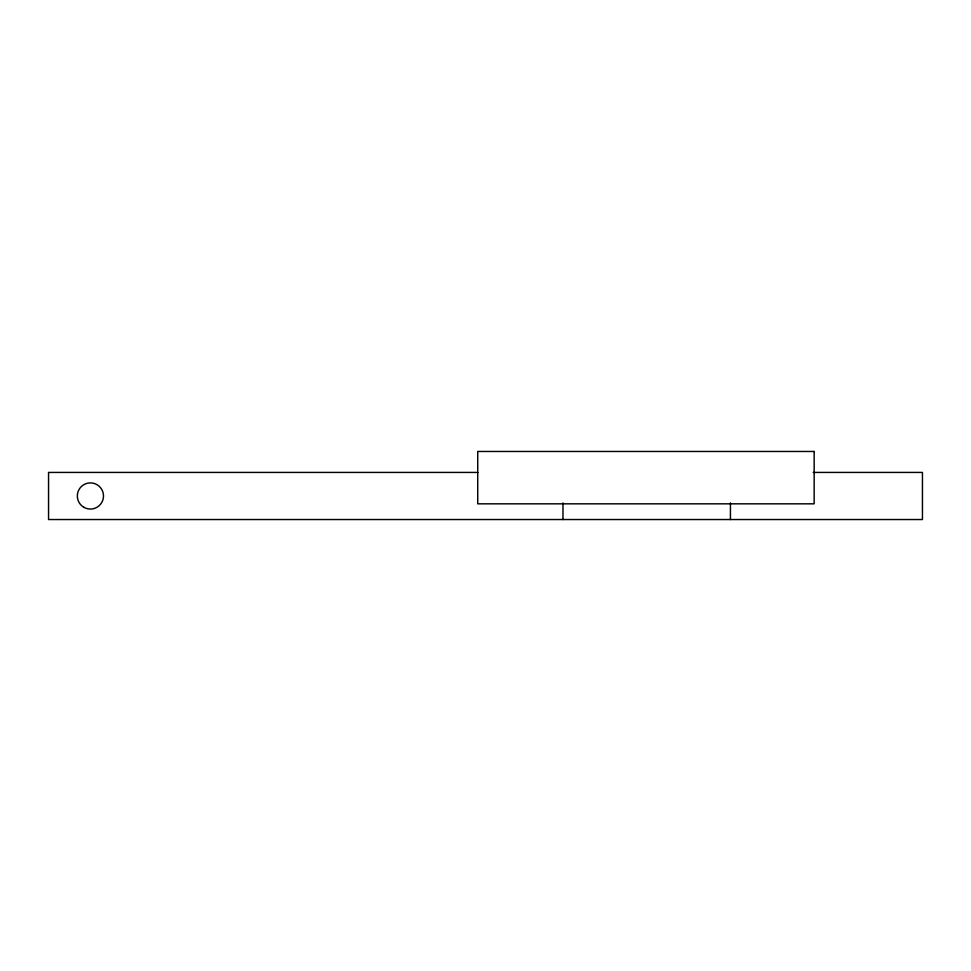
<?xml version="1.0" encoding="UTF-8"?>
<svg xmlns="http://www.w3.org/2000/svg" width="971" height="971" viewBox="0 0 971 971"><rect width="100%" height="100%" fill="white"/><g stroke="black" fill="none" stroke-linecap="round" stroke-linejoin="round"><path stroke-width="1.46" d="M477.914 472.428L48.55 472.428L48.55 519.534L922.45 519.534L922.45 472.428L813.213 472.428M730.435 502.905L730.435 519.534M562.974 502.905L562.974 519.534M814.159 451.466L477.732 451.466L477.732 503.828L814.159 503.828L814.159 451.466M83.87 507.311A13.084 13.084 0 0 0 103.496 495.975A13.084 13.084 0 0 0 83.87 484.65A13.084 13.084 0 0 0 83.87 507.311"/></g></svg>
